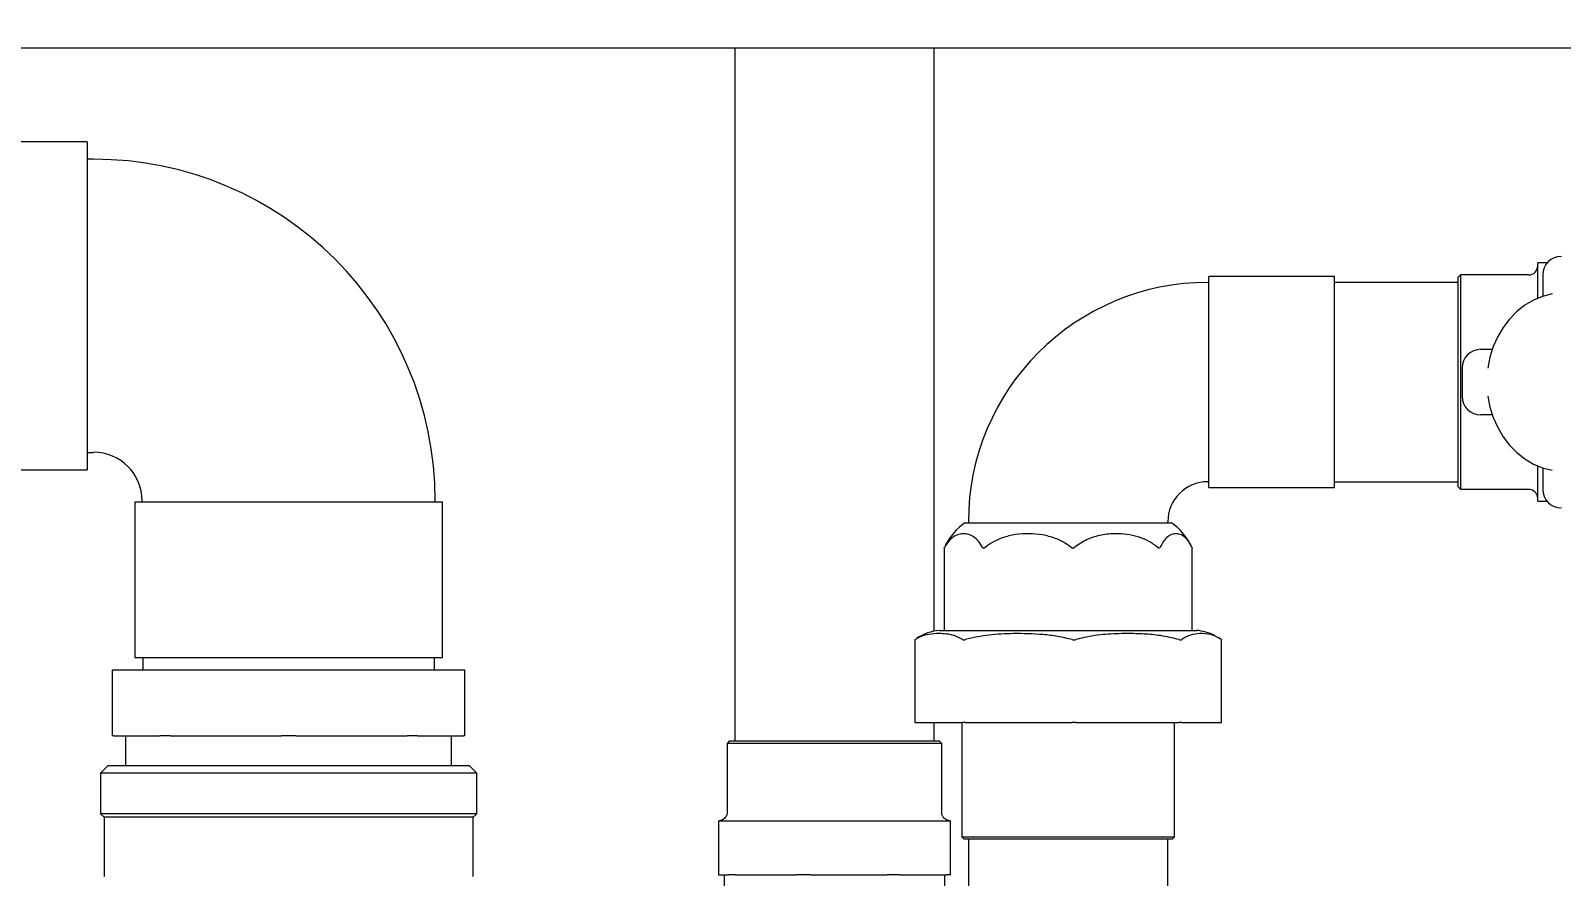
# Model space of a CAD drawing. Extents: x -6836 to 13740, y -142 to 3166.
# Drawn here: x 1492.72 to 1508.64, y 2949.01 to 2957.81 of the extents above; entities that cross this region are included whole.
import ezdxf
from ezdxf import colors
from ezdxf.entities.mleader import LeaderData, LeaderLine
from ezdxf.math import Vec2, Vec3

# ---------------------------------------------------------------- set-up
doc = ezdxf.new("R2010")
doc.units = 0
doc.header["$LTSCALE"] = 18
doc.header["$MEASUREMENT"] = 0
doc.layers.add('G-ANNO-TEXT', color=70, linetype='Continuous', lineweight=0)
doc.layers.add('P-EQMT-N', color=3, linetype='Continuous')
doc.styles.add('Arial', font='arial.ttf')

# ---------------------------------------------------------------- blocks, each defined once
blk = doc.blocks.new('A$C472C50F8')
at = {"linetype": 'Continuous', "lineweight": 0}
for p, q in [((68.363, 53.625), (31.219, 53.625)), ((39.045, 53.625), (39.045, 46.419)), ((41.117, 47.561), (41.117, 53.625)), ((32.307, 52.652), (31.622, 52.652)), ((32.307, 52.652), (32.307, 49.239)), ((32.375, 52.47), (32.307, 52.47)), ((47.492, 51.391), (47.396, 51.391)), ((47.396, 51.368), (47.396, 51.391)), ((47.396, 51.34), (47.396, 51.368)), ((47.396, 51.024), (47.396, 51.34)), ((43.974, 51.189), (43.964, 51.189)), ((45.28, 51.249), (43.974, 51.249)), ((43.974, 49.054), (43.974, 51.249)), ((45.28, 49.054), (45.28, 51.249)), ((46.567, 51.188), (45.28, 51.188)), ((46.592, 51.267), (46.567, 51.242)), ((46.567, 50.831), (46.567, 51.242)), ((47.299, 51.267), (46.592, 51.267)), ((46.592, 51.267), (46.592, 50.846)), ((47.447, 51.265), (47.447, 51.043)), ((46.567, 49.061), (46.567, 50.831)), ((46.592, 50.846), (46.592, 49.037)), ((46.804, 50.493), (46.923, 50.493)), ((46.609, 50.298), (46.609, 50.005)), ((46.923, 49.81), (46.804, 49.81)), ((32.307, 49.421), (32.375, 49.421)), ((31.622, 49.239), (32.307, 49.239)), ((47.396, 49.254), (47.396, 49.279)), ((47.396, 49.159), (47.396, 49.254)), ((47.447, 49.26), (47.447, 49.038)), ((43.964, 49.115), (43.974, 49.115)), ((43.974, 49.054), (45.28, 49.054)), ((45.28, 49.116), (46.567, 49.116)), ((46.567, 49.061), (46.592, 49.037)), ((47.396, 49.141), (47.396, 49.159)), ((47.396, 48.939), (47.396, 49.141)), ((32.802, 48.908), (32.802, 47.289)), ((32.802, 48.908), (36.003, 48.908)), ((32.878, 48.918), (32.878, 48.908)), ((35.927, 48.908), (35.927, 48.918)), ((36.003, 47.289), (36.003, 48.908)), ((46.592, 49.037), (47.299, 49.037)), ((47.396, 48.921), (47.396, 48.939)), ((47.396, 48.913), (47.396, 48.921)), ((47.396, 48.913), (47.492, 48.913)), ((41.438, 48.689), (42.959, 48.689)), ((41.474, 48.699), (41.474, 48.689)), ((42.959, 48.689), (43.585, 48.689)), ((43.548, 48.689), (43.548, 48.699)), ((41.22, 48.426), (41.22, 47.569)), ((43.802, 47.569), (43.802, 48.426)), ((40.915, 47.471), (40.915, 46.61)), ((41.175, 47.569), (43.069, 47.569)), ((43.069, 47.569), (43.848, 47.569)), ((44.09, 47.484), (44.078, 47.492)), ((44.108, 46.61), (44.108, 47.471)), ((32.802, 47.289), (36.003, 47.289)), ((32.886, 47.289), (32.886, 47.16)), ((35.92, 47.16), (35.92, 47.289)), ((32.569, 47.16), (32.569, 46.472)), ((32.569, 47.16), (32.584, 47.16)), ((32.584, 47.16), (33.064, 47.16)), ((33.064, 47.16), (33.17, 47.16)), ((33.17, 47.16), (34.328, 47.16)), ((34.328, 47.16), (34.477, 47.16)), ((34.477, 47.16), (35.636, 47.16)), ((35.636, 47.16), (35.742, 47.16)), ((35.742, 47.16), (36.221, 47.16)), ((36.221, 47.16), (36.236, 47.16)), ((36.236, 46.472), (36.236, 47.16)), ((40.919, 46.61), (40.915, 46.61)), ((40.919, 46.61), (41.414, 46.61)), ((41.117, 46.419), (41.117, 46.61)), ((41.406, 46.61), (41.406, 45.423)), ((41.441, 46.61), (41.414, 46.61)), ((41.441, 46.61), (42.553, 46.61)), ((42.59, 46.61), (42.553, 46.61)), ((42.59, 46.61), (43.667, 46.61)), ((43.617, 45.423), (43.617, 46.61)), ((43.693, 46.61), (43.667, 46.61)), ((43.693, 46.61), (44.105, 46.61)), ((44.108, 46.61), (44.105, 46.61)), ((32.584, 46.472), (32.569, 46.472)), ((32.584, 46.472), (33.064, 46.472)), ((32.708, 46.472), (32.708, 46.162)), ((33.17, 46.472), (33.064, 46.472)), ((33.17, 46.472), (34.328, 46.472)), ((34.477, 46.472), (34.328, 46.472)), ((34.477, 46.472), (35.636, 46.472)), ((35.742, 46.472), (35.636, 46.472)), ((35.742, 46.472), (36.221, 46.472)), ((36.098, 46.162), (36.098, 46.472)), ((36.236, 46.472), (36.221, 46.472)), ((38.99, 46.419), (38.966, 46.394)), ((38.966, 46.394), (38.966, 45.68)), ((41.196, 46.394), (38.966, 46.394)), ((38.99, 46.419), (41.171, 46.419)), ((41.196, 46.394), (41.171, 46.419)), ((41.196, 45.68), (41.196, 46.394)), ((32.522, 46.162), (32.445, 46.086)), ((32.445, 46.086), (32.445, 45.663)), ((36.361, 46.086), (32.445, 46.086)), ((36.284, 46.162), (32.522, 46.162)), ((36.361, 46.086), (36.284, 46.162)), ((36.361, 45.663), (36.361, 46.086)), ((32.445, 45.663), (32.484, 45.625)), ((36.361, 45.663), (32.445, 45.663)), ((32.484, 45.625), (32.484, 45.011)), ((36.322, 45.625), (32.484, 45.625)), ((36.322, 45.625), (36.361, 45.663)), ((36.322, 45.011), (36.322, 45.625)), ((38.874, 45.59), (38.874, 45.028)), ((38.874, 45.59), (38.876, 45.59)), ((38.876, 45.59), (38.883, 45.59)), ((38.883, 45.59), (38.969, 45.59)), ((38.969, 45.59), (38.977, 45.59)), ((38.977, 45.59), (39.051, 45.59)), ((39.051, 45.59), (39.099, 45.59)), ((39.099, 45.59), (39.638, 45.59)), ((39.638, 45.59), (39.686, 45.59)), ((39.686, 45.59), (39.83, 45.59)), ((39.83, 45.59), (39.89, 45.59)), ((39.89, 45.59), (40.566, 45.59)), ((40.566, 45.59), (40.626, 45.59)), ((40.626, 45.59), (40.756, 45.59)), ((40.756, 45.59), (40.793, 45.59)), ((40.793, 45.59), (41.209, 45.59)), ((41.209, 45.59), (41.247, 45.59)), ((41.247, 45.59), (41.287, 45.59)), ((41.287, 45.028), (41.287, 45.59)), ((41.406, 45.423), (41.43, 45.399)), ((41.406, 45.423), (43.617, 45.423)), ((43.593, 45.399), (41.43, 45.399)), ((41.475, 45.399), (41.475, 44.112)), ((43.547, 44.112), (43.547, 45.399)), ((43.593, 45.399), (43.617, 45.423)), ((38.876, 45.028), (38.874, 45.028)), ((38.876, 45.028), (38.977, 45.028)), ((38.933, 45.028), (38.933, 44.87)), ((39.051, 45.028), (38.977, 45.028)), ((39.051, 45.028), (39.686, 45.028)), ((39.83, 45.028), (39.686, 45.028)), ((39.83, 45.028), (40.626, 45.028)), ((40.756, 45.028), (40.626, 45.028)), ((40.756, 45.028), (41.247, 45.028)), ((41.229, 44.87), (41.229, 45.028)), ((41.287, 45.028), (41.247, 45.028))]:
    blk.add_line(p, q, dxfattribs=at)
at = {"linetype": 'Continuous', "lineweight": 0, "flags": 128}
for points in [[(47.544, 51.069), (47.446, 51.043), (47.351, 51.004), (47.261, 50.951), (47.178, 50.885), (47.102, 50.808), (47.035, 50.721), (46.979, 50.625), (46.933, 50.521), (46.899, 50.411), (46.877, 50.298)], [(46.877, 50.005), (46.899, 49.892), (46.933, 49.782), (46.979, 49.679), (47.035, 49.582), (47.102, 49.495), (47.178, 49.418), (47.261, 49.353), (47.351, 49.3), (47.446, 49.26), (47.544, 49.235)]]:
    blk.add_lwpolyline(points, dxfattribs=at)
at = {"linetype": 'Continuous', "lineweight": 0}
for centre, radius, start, end in [((32.375, 48.918), 3.552, 0, 90), ((47.642, 51.265), 0.195, 90, 180), ((47.299, 51.364), 0.0975, 270, 0), ((43.964, 48.699), 2.49, 90, 180), ((46.804, 50.298), 0.195, 90, 180), ((46.804, 50.005), 0.195, 180, 270), ((32.375, 48.918), 0.504, 0, 90), ((43.964, 48.699), 0.416, 90, 180), ((47.299, 48.939), 0.0975, 20.1508, 90), ((47.299, 48.939), 0.0973, 359.9809, 22.8614), ((47.642, 49.038), 0.195, 180, 270), ((41.824, 48.147), 0.666, 125.4927, 152.544), ((43.199, 48.147), 0.666, 27.4532, 54.5073), ((41.217, 47.063), 0.508, 94.6938, 124.0354), ((43.806, 47.063), 0.508, 63.1077, 85.3062)]:
    blk.add_arc(centre, radius, start, end, dxfattribs=at)
for points, knots in [([(41.622, 48.433), (41.607, 48.456), (41.578, 48.503), (41.528, 48.545), (41.476, 48.57), (41.417, 48.579), (41.352, 48.565), (41.284, 48.523), (41.244, 48.463), (41.225, 48.433)], [0, 0, 0, 0, 0.122128, 0.249766, 0.37761, 0.500214, 0.668888, 0.837187, 1, 1, 1, 1]), ([(42.541, 48.433), (42.516, 48.452), (42.464, 48.49), (42.364, 48.534), (42.244, 48.566), (42.105, 48.579), (41.964, 48.569), (41.838, 48.539), (41.732, 48.494), (41.677, 48.453), (41.649, 48.433)], [0, 0, 0, 0, 0.098298, 0.19676, 0.342631, 0.488693, 0.63886, 0.788843, 0.894527, 1, 1, 1, 1]), ([(43.443, 48.433), (43.412, 48.456), (43.348, 48.503), (43.239, 48.545), (43.125, 48.57), (42.997, 48.579), (42.857, 48.565), (42.707, 48.523), (42.621, 48.463), (42.579, 48.433)], [0, 0, 0, 0, 0.122128, 0.249766, 0.37761, 0.500215, 0.668888, 0.837187, 1, 1, 1, 1]), ([(43.799, 48.433), (43.79, 48.452), (43.771, 48.49), (43.734, 48.534), (43.689, 48.566), (43.638, 48.579), (43.585, 48.569), (43.539, 48.539), (43.499, 48.494), (43.479, 48.453), (43.469, 48.433)], [0, 0, 0, 0, 0.098298, 0.196761, 0.342631, 0.488693, 0.638861, 0.788842, 0.894527, 1, 1, 1, 1]), ([(41.22, 48.426), (41.221, 48.426), (41.221, 48.426), (41.222, 48.429), (41.224, 48.432), (41.225, 48.433)], [0, 0, 0, 0, 0.319266, 0.635345, 1, 1, 1, 1]), ([(41.622, 48.433), (41.623, 48.432), (41.625, 48.428), (41.63, 48.425), (41.637, 48.426), (41.643, 48.429), (41.647, 48.432), (41.649, 48.433)], [0, 0, 0, 0, 0.214372, 0.430636, 0.629777, 0.801682, 1, 1, 1, 1]), ([(42.541, 48.433), (42.544, 48.432), (42.548, 48.428), (42.557, 48.425), (42.565, 48.426), (42.573, 48.429), (42.576, 48.432), (42.579, 48.433)], [0, 0, 0, 0, 0.214371, 0.430633, 0.629773, 0.801683, 1, 1, 1, 1]), ([(43.443, 48.433), (43.445, 48.432), (43.45, 48.428), (43.457, 48.425), (43.462, 48.426), (43.466, 48.429), (43.468, 48.432), (43.469, 48.433)], [0, 0, 0, 0, 0.214372, 0.430632, 0.629776, 0.801679, 1, 1, 1, 1]), ([(43.799, 48.433), (43.8, 48.432), (43.802, 48.428), (43.803, 48.426), (43.802, 48.426), (43.802, 48.426)], [0, 0, 0, 0, 0.469966, 0.944076, 1, 1, 1, 1]), ([(40.915, 47.471), (40.915, 47.471), (40.916, 47.47), (40.918, 47.472), (40.919, 47.473)], [0, 0, 0, 0, 0.474301, 1, 1, 1, 1]), ([(41.414, 47.473), (41.384, 47.489), (41.329, 47.518), (41.245, 47.533), (41.158, 47.538), (41.062, 47.531), (40.979, 47.508), (40.932, 47.48), (40.919, 47.473)], [0, 0, 0, 0, 0.183939, 0.341927, 0.499981, 0.711068, 0.921826, 1, 1, 1, 1]), ([(41.414, 47.473), (41.416, 47.472), (41.421, 47.47), (41.431, 47.47), (41.438, 47.472), (41.441, 47.473)], [0, 0, 0, 0, 0.355657, 0.71206, 1, 1, 1, 1]), ([(42.553, 47.473), (42.503, 47.485), (42.404, 47.51), (42.198, 47.532), (41.96, 47.54), (41.73, 47.527), (41.564, 47.504), (41.482, 47.483), (41.441, 47.473)], [0, 0, 0, 0, 0.136523, 0.273196, 0.552328, 0.774744, 0.887412, 1, 1, 1, 1]), ([(42.553, 47.473), (42.557, 47.472), (42.566, 47.47), (42.579, 47.47), (42.587, 47.472), (42.59, 47.473)], [0, 0, 0, 0, 0.355653, 0.712071, 1, 1, 1, 1]), ([(43.667, 47.473), (43.602, 47.489), (43.481, 47.518), (43.3, 47.533), (43.109, 47.538), (42.9, 47.531), (42.719, 47.508), (42.618, 47.48), (42.59, 47.473)], [0, 0, 0, 0, 0.183939, 0.341927, 0.499981, 0.711068, 0.921826, 1, 1, 1, 1]), ([(43.667, 47.473), (43.671, 47.472), (43.679, 47.47), (43.688, 47.47), (43.691, 47.472), (43.693, 47.473)], [0, 0, 0, 0, 0.355661, 0.712071, 1, 1, 1, 1]), ([(44.105, 47.473), (44.086, 47.485), (44.049, 47.51), (43.973, 47.532), (43.885, 47.54), (43.8, 47.527), (43.738, 47.504), (43.708, 47.483), (43.693, 47.473)], [0, 0, 0, 0, 0.136522, 0.273195, 0.552328, 0.774744, 0.887412, 1, 1, 1, 1]), ([(44.105, 47.473), (44.106, 47.472), (44.108, 47.47), (44.107, 47.471), (44.107, 47.471)], [0, 0, 0, 0, 0.7863477, 1, 1, 1, 1]), ([(38.965, 45.68), (38.965, 45.677), (38.967, 45.665), (38.959, 45.643), (38.946, 45.62), (38.926, 45.603), (38.904, 45.593), (38.892, 45.591), (38.885, 45.59)], [0, 0, 0, 0, 0.039914, 0.210941, 0.384265, 0.56884, 0.772442, 1, 1, 1, 1]), ([(41.277, 45.591), (41.274, 45.591), (41.266, 45.591), (41.247, 45.596), (41.224, 45.611), (41.207, 45.633), (41.196, 45.658), (41.197, 45.674), (41.197, 45.68)], [0, 0, 0, 0, 0.100665, 0.333505, 0.539982, 0.727479, 0.904634, 1, 1, 1, 1])]:
    blk.add_open_spline(points, degree=3, knots=knots, dxfattribs=at)

msp = doc.modelspace()

# ---------------------------------------------------------------- block references
at = {"layer": 'P-EQMT-N'}
msp.add_blockref('A$C472C50F8', (1461, 2904), dxfattribs=at)

# ---------------------------------------------------------------- leaders
at = {"layer": 'G-ANNO-TEXT'}
ml = msp.add_multileader_mtext('Standard', dxfattribs=at)
ml.set_content('{\\LPW }& {\\LTW }CONNECTION AT \\PEACH PUMP\\P(TYPICAL) ', color=256, style='Arial')
ml.set_leader_properties(color=256, linetype='ByLayer', lineweight=-1)
ml.build(insert=Vec2(0, 0))
ml.multileader.update_dxf_attribs({"has_dogleg": 0, "dogleg_length": 0.125, "arrow_head_size": 6, "scale": 48})
ctx = ml.context
ctx.base_point, ctx.scale, ctx.char_height, ctx.arrow_head_size, ctx.landing_gap_size, ctx.plane_origin = Vec3(1372.5, 2967), 48, 4.5, 6, 1.5, Vec3(1291.5, 2974.5)
notes = []
notes.append((ctx, [(0, (1, 1, 0), (1366.5, 2967), (1, 0), 6, [(0, [(1291.5, 2974.5), (1317, 2967)], 0, [])])]))
ctx.mtext.insert, ctx.mtext.width, ctx.mtext.flow_direction = Vec3(1374, 2969.91149), 67.8432391, 5
for ctx, leaders in notes:
    for number, flags, end, landing, length, lines in leaders:
        leader = LeaderData()
        leader.index, (leader.has_last_leader_line, leader.has_dogleg_vector, leader.attachment_direction) = number, flags
        leader.last_leader_point, leader.dogleg_vector, leader.dogleg_length = Vec3(end), Vec3(landing), length
        for number, points, colour, breaks in lines:
            line = LeaderLine()
            line.index, line.vertices, line.color, line.breaks = number, Vec3.list(points), colors.encode_raw_color(colour), breaks
            leader.lines.append(line)
        ctx.leaders.append(leader)

doc.saveas('drawing.dxf')
